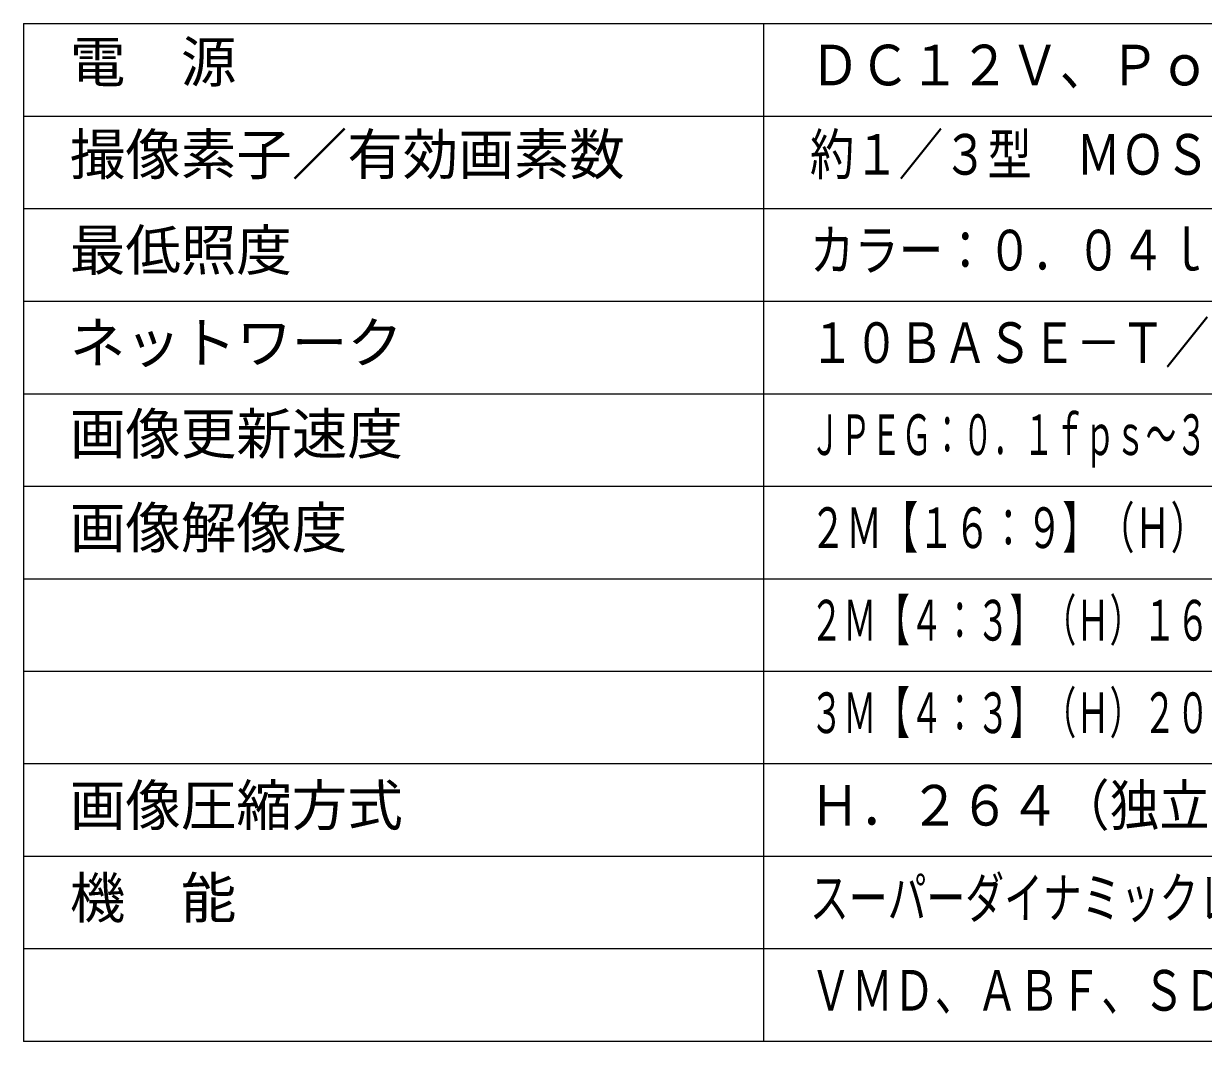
# Model space of a CAD drawing. Units: millimetres, scale not verified. Extents: x -63 to 62, y -56 to 57.
# Drawn here: x -62.5 to 1.3, y -56.4 to -1.4 of the extents above; entities that cross this region are included whole.
import ezdxf
from ezdxf.enums import TextEntityAlignment as Align

# ---------------------------------------------------------------- set-up
doc = ezdxf.new("R2010")
doc.units = ezdxf.units.MM
doc.header["$LTSCALE"] = 0.125
doc.layers.add('0-1_MOJI1', color=7, linetype='Continuous')
doc.layers.add('0-2_WAKU', color=1, linetype='Continuous', lineweight=18)
doc.styles.add('ＭＳ ゴシック', font='')
doc.styles.get('ＭＳ ゴシック').set_extended_font_data('MS Gothic')

msp = doc.modelspace()

# ---------------------------------------------------------------- linework, layer by layer
at = {"layer": '0-2_WAKU', "color": 4}
for p, q in [((-62.5005, -1.3594), (-62.5005, -56.3594)), ((-62.5005, -1.3594), (62.4995, -1.3594)), ((-22.5005, -1.3594), (-22.5005, -56.3594)), ((62.4995, -56.3594), (-62.5005, -56.3594))]:
    msp.add_line(p, q, dxfattribs=at)
at = {"layer": '0-2_WAKU'}
for p, q in [((-62.5005, -6.3594), (62.4995, -6.3594)), ((-62.5005, -11.3594), (62.4995, -11.3594)), ((-62.5005, -16.3594), (62.4995, -16.3594)), ((-62.5005, -21.3594), (62.4995, -21.3594)), ((-62.5005, -26.3594), (62.4995, -26.3594)), ((-62.5005, -31.3594), (62.4995, -31.3594)), ((-62.5005, -36.3594), (62.4995, -36.3594)), ((62.4995, -41.3594), (-62.5005, -41.3594)), ((62.4995, -46.3594), (-62.5005, -46.3594)), ((62.4995, -51.3594), (-62.5005, -51.3594))]:
    msp.add_line(p, q, dxfattribs=at)

# ---------------------------------------------------------------- texts
at = {"layer": '0-1_MOJI1', "style": 'ＭＳ ゴシック'}
for s, p in [('電\u3000源', (-60.0005, -5.1851)), ('撮像素子／有効画素数', (-60.0005, -10.1851)), ('最低照度', (-60.0005, -15.3594)), ('ネットワーク', (-60.0005, -20.3594)), ('画像更新速度', (-60.0005, -25.2849)), ('画像解像度', (-60.0005, -30.3594)), ('画像圧縮方式', (-60.0005, -45.3594)), ('機\u3000能', (-60.0005, -50.3594))]:
    msp.add_text(s, height=2.199, dxfattribs=at).set_placement(p, align=Align.BOTTOM_LEFT)
for s, width, p in [('ＤＣ１２Ｖ、ＰｏＥ（ＩＥＥＥ８０２．３ａｆ準拠）', 0.9, (-20.0005, -5.3594)), ('約１／３型\u3000ＭＯＳセンサー／約２３５万画素・プログレッシブ', 0.8, (-20.0005, -10.1851)), ('カラー：０．０４ｌｘ、白黒：０．０１ｌｘ（Ｆ１．４）', 0.8, (-20.0005, -15.3594)), ('１０ＢＡＳＥ－Ｔ／１００ＢＡＳＥ－ＴＸ、ＲＪ４５コネクター', 0.8, (-20.0005, -20.3594)), ('ＪＰＥＧ：０．１ｆｐｓ～３０ｆｐｓ、Ｈ．２６４：最大６０ｆｐｓ（フレームレート）', 0.55, (-20.0005, -25.3327)), ('２Ｍ【１６：９】（Ｈ）１９２０／１２８０／６４０／３２０／１６０', 0.65, (-20.0005, -30.3594)), ('２Ｍ【４：３】（Ｈ）１６００／１２８０／８００／６４０／４００／３２０／１６０', 0.6, (-20.0005, -35.3594)), ('３Ｍ【４：３】（Ｈ）２０４８／１２８０／８００／６４０／４００／３２０／１６０', 0.6, (-20.0005, -40.3594)), ('Ｈ．２６４（独立４ストリーム）、ＪＰＥＧ', 0.9, (-20.0005, -45.3594)), ('スーパーダイナミックレンジ、逆光補正、強光補正、カラー／白黒切換、', 0.7, (-20.0005, -50.3594)), ('ＶＭＤ、ＡＢＦ、ＳＤＸＣ／ＳＤＨＣ／ＳＤメモリーカードスロット', 0.75, (-20.0005, -55.3594))]:
    msp.add_text(s, height=2.199, dxfattribs=dict(at, width=width)).set_placement(p, align=Align.BOTTOM_LEFT)

doc.saveas('drawing.dxf')
